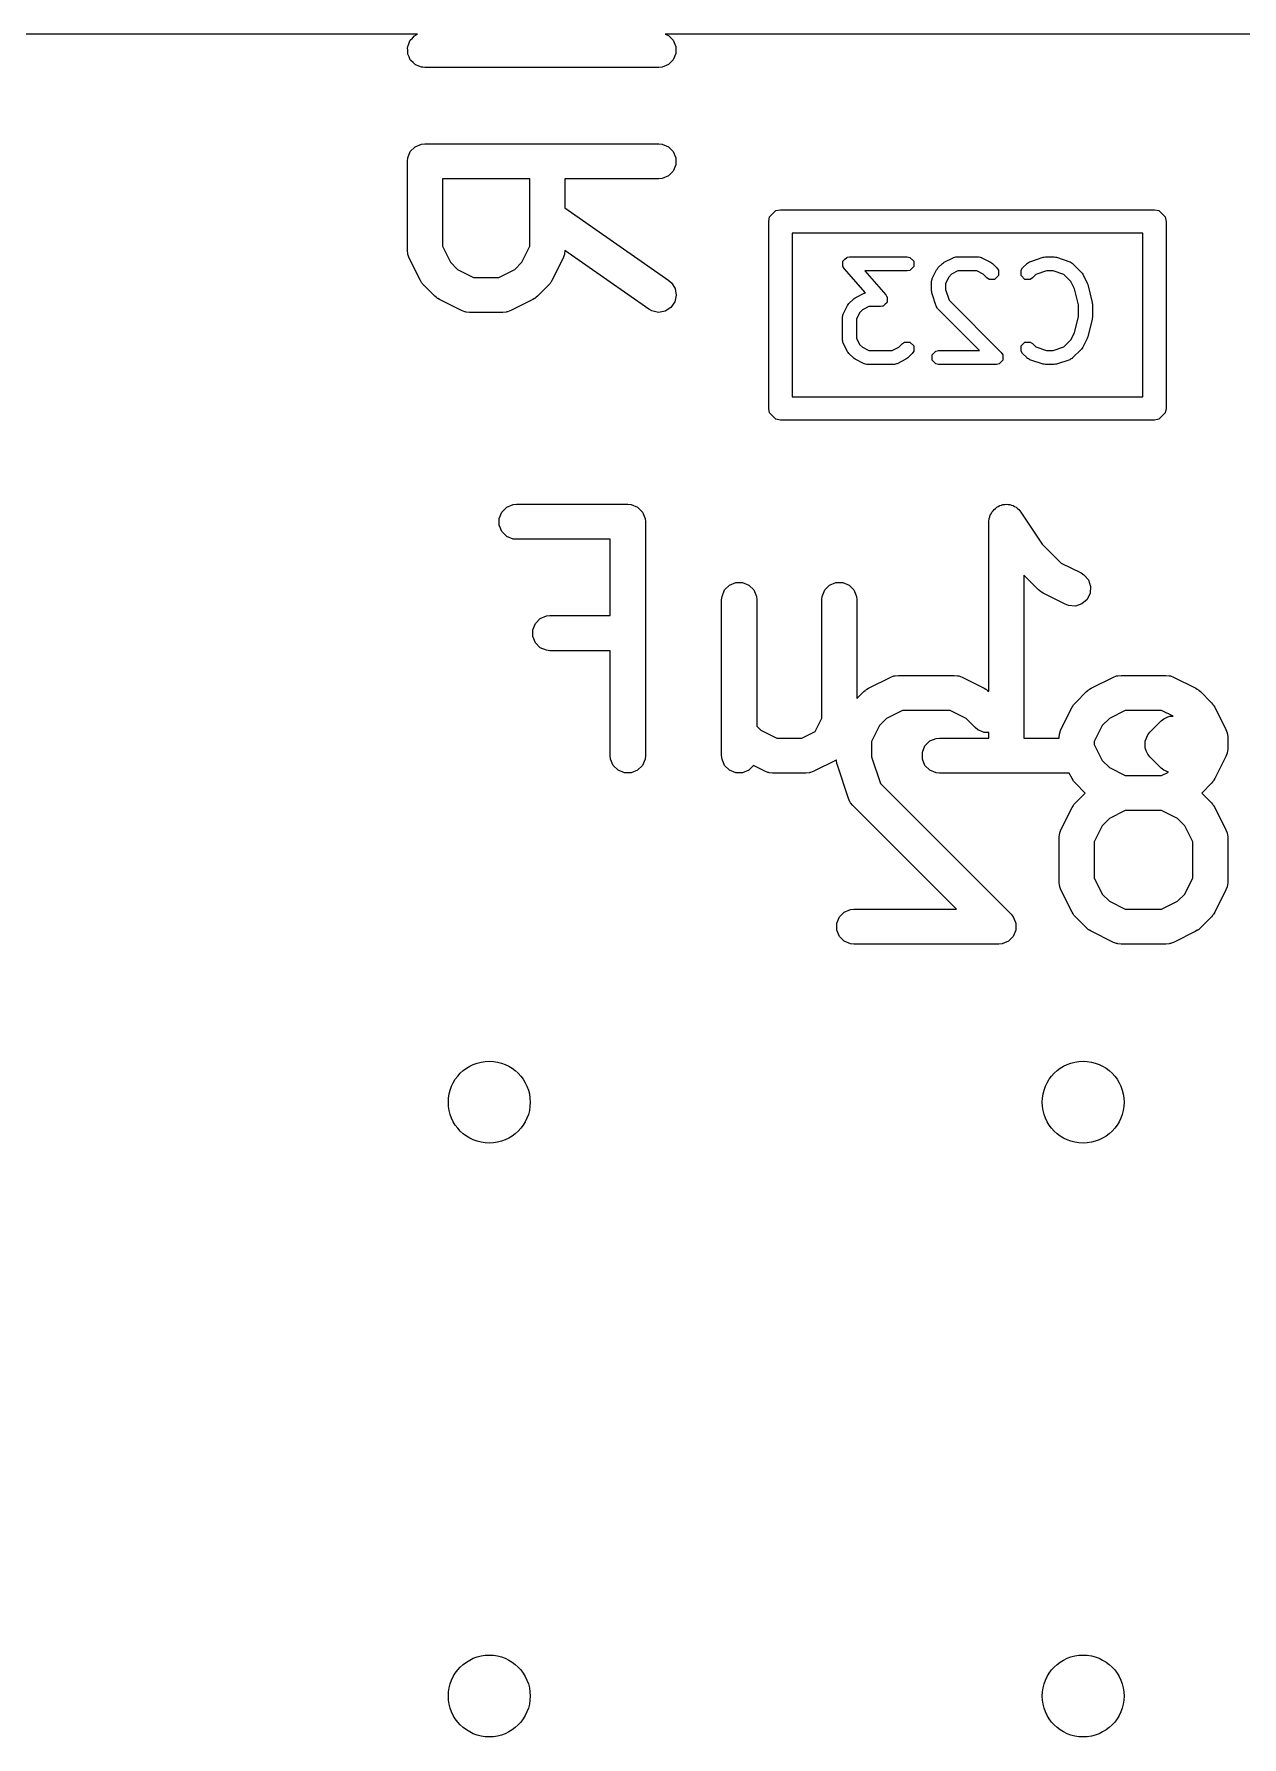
# Model space of a CAD drawing. Extents: x 0.2 to 1.77, y 0.23 to 1.37.
# Drawn here: x 0.9363 to 1.1397, y 0.292 to 0.5788 of the extents above; entities that cross this region are included whole.
import ezdxf

# ---------------------------------------------------------------- set-up
doc = ezdxf.new("R2010")
doc.units = 0
doc.header["$MEASUREMENT"] = 0
doc.layers.add('BLACK', color=7, linetype='CONTINUOUS')

msp = doc.modelspace()

# ---------------------------------------------------------------- linework, layer by layer
at = {"layer": 'BLACK', "linetype": 'CONTINUOUS'}
for p, q in [((1.00093, 0.5788), (0.87362, 0.5788)), ((0.99924, 0.57656), (0.99926, 0.57663)), ((0.99926, 0.57605), (0.99924, 0.57656)), ((0.99926, 0.57669), (0.99946, 0.57717)), ((0.99926, 0.57663), (0.99926, 0.57669)), ((0.99946, 0.57717), (0.99963, 0.57765)), ((0.99963, 0.57765), (0.99968, 0.5777)), ((0.99968, 0.5777), (0.9997, 0.57776)), ((0.9997, 0.57776), (1.00007, 0.57812)), ((1.00007, 0.57812), (1.00041, 0.5785)), ((1.00041, 0.5785), (1.00049, 0.57854)), ((1.00049, 0.57854), (1.00052, 0.57857)), ((1.00052, 0.57857), (1.00058, 0.5786)), ((1.00058, 0.5786), (1.00091, 0.57879)), ((1.00091, 0.57879), (1.00093, 0.5788)), ((1.17362, 0.5788), (1.04261, 0.5788)), ((1.04261, 0.5788), (1.04317, 0.57857)), ((1.04317, 0.57857), (1.04398, 0.57776)), ((1.04398, 0.57776), (1.04442, 0.57669)), ((1.04442, 0.57669), (1.04442, 0.57554)), ((0.99926, 0.57554), (0.99926, 0.57605)), ((0.99929, 0.57548), (0.99926, 0.57554)), ((0.99929, 0.57541), (0.99929, 0.57548)), ((0.99951, 0.57495), (0.99929, 0.57541)), ((0.9997, 0.57447), (0.99951, 0.57495)), ((0.99975, 0.57443), (0.9997, 0.57447)), ((0.99978, 0.57437), (0.99975, 0.57443)), ((1.00016, 0.57402), (0.99978, 0.57437)), ((1.00052, 0.57366), (1.00016, 0.57402)), ((1.00058, 0.57364), (1.00052, 0.57366)), ((1.00063, 0.57359), (1.00058, 0.57364)), ((1.00111, 0.57342), (1.00063, 0.57359)), ((1.04317, 0.57366), (1.0421, 0.57322)), ((1.04398, 0.57447), (1.04317, 0.57366)), ((1.04442, 0.57554), (1.04398, 0.57447)), ((1.00158, 0.57322), (1.00111, 0.57342)), ((1.00167, 0.57321), (1.00158, 0.57322)), ((1.00171, 0.5732), (1.00167, 0.57321)), ((1.00178, 0.5732), (1.00171, 0.5732)), ((1.00216, 0.57316), (1.00178, 0.5732)), ((1.04153, 0.57316), (1.00216, 0.57316)), ((1.0421, 0.57322), (1.04153, 0.57316)), ((0.9997, 0.55901), (1.00052, 0.55982)), ((1.00052, 0.55982), (1.00158, 0.56026)), ((1.00158, 0.56026), (1.00216, 0.56032)), ((1.00216, 0.56032), (1.04153, 0.56032)), ((1.04153, 0.56032), (1.0421, 0.56026)), ((1.0421, 0.56026), (1.04317, 0.55982)), ((1.04317, 0.55982), (1.04398, 0.55901)), ((0.99921, 0.55737), (0.99926, 0.55794)), ((0.99921, 0.54237), (0.99921, 0.55737)), ((0.99926, 0.55794), (0.9997, 0.55901)), ((1.04398, 0.55901), (1.04442, 0.55794)), ((1.04442, 0.55679), (1.04398, 0.55573)), ((1.04442, 0.55794), (1.04442, 0.55679)), ((1.01983, 0.55442), (1.00511, 0.55442)), ((1.00511, 0.55442), (1.00511, 0.54307)), ((1.01983, 0.54307), (1.01983, 0.55442)), ((1.04153, 0.55442), (1.02573, 0.55442)), ((1.02573, 0.55442), (1.02573, 0.54953)), ((1.0421, 0.55447), (1.04153, 0.55442)), ((1.04317, 0.55491), (1.0421, 0.55447)), ((1.04398, 0.55573), (1.04317, 0.55491)), ((1.02573, 0.54953), (1.04322, 0.53729)), ((1.06004, 0.54724), (1.06019, 0.548)), ((1.06019, 0.548), (1.06125, 0.54906)), ((1.06125, 0.54906), (1.06201, 0.54921)), ((1.06201, 0.54921), (1.125, 0.54921)), ((1.125, 0.54921), (1.12575, 0.54906)), ((1.12575, 0.54906), (1.12682, 0.548)), ((1.12682, 0.548), (1.12697, 0.54724)), ((1.06004, 0.51575), (1.06004, 0.54724)), ((1.06398, 0.54528), (1.06398, 0.51772)), ((1.12303, 0.54528), (1.06398, 0.54528)), ((1.12303, 0.51772), (1.12303, 0.54528)), ((1.12697, 0.54724), (1.12697, 0.51575)), ((0.99926, 0.54179), (0.99921, 0.54237)), ((1.00511, 0.54307), (1.00646, 0.54037)), ((1.01848, 0.54037), (1.01983, 0.54307)), ((1.02573, 0.54233), (1.02568, 0.54179)), ((1.03984, 0.53245), (1.02573, 0.54233)), ((0.9993, 0.5417), (0.99926, 0.54179)), ((0.99931, 0.54159), (0.9993, 0.5417)), ((0.99952, 0.54105), (0.99931, 0.54159)), ((1.00139, 0.5373), (0.99952, 0.54105)), ((1.00646, 0.54037), (1.00766, 0.53917)), ((1.00766, 0.53917), (1.01035, 0.53782)), ((1.01458, 0.53782), (1.01728, 0.53917)), ((1.01728, 0.53917), (1.01848, 0.54037)), ((1.02542, 0.54105), (1.02355, 0.5373)), ((1.02563, 0.54159), (1.02542, 0.54105)), ((1.02564, 0.5417), (1.02563, 0.54159)), ((1.02568, 0.54179), (1.02564, 0.5417)), ((1.07251, 0.5397), (1.07254, 0.54012)), ((1.07254, 0.53966), (1.07251, 0.5397)), ((1.07254, 0.54053), (1.07257, 0.54056)), ((1.07254, 0.54012), (1.07254, 0.54053)), ((1.07254, 0.53963), (1.07254, 0.53966)), ((1.07257, 0.53959), (1.07254, 0.53963)), ((1.07257, 0.54061), (1.07289, 0.54088)), ((1.07257, 0.54056), (1.07257, 0.54061)), ((1.07274, 0.5393), (1.07257, 0.53959)), ((1.07633, 0.5352), (1.07274, 0.5393)), ((1.07289, 0.54088), (1.07318, 0.54117)), ((1.07318, 0.54117), (1.07323, 0.54118)), ((1.07323, 0.54118), (1.07325, 0.5412)), ((1.07325, 0.5412), (1.0733, 0.5412)), ((1.0733, 0.5412), (1.07363, 0.54126)), ((1.07363, 0.54126), (1.08338, 0.54126)), ((1.08338, 0.54126), (1.08383, 0.54117)), ((1.08383, 0.54117), (1.08447, 0.54053)), ((1.08447, 0.53963), (1.08383, 0.53899)), ((1.08447, 0.54053), (1.08447, 0.53963)), ((1.08832, 0.53911), (1.08844, 0.53926)), ((1.08844, 0.53926), (1.08854, 0.53942)), ((1.08854, 0.53942), (1.08929, 0.54017)), ((1.08929, 0.54017), (1.08945, 0.54027)), ((1.08945, 0.54027), (1.0896, 0.54039)), ((1.0896, 0.54039), (1.0911, 0.54114)), ((1.0911, 0.54114), (1.09116, 0.54115)), ((1.09116, 0.54115), (1.09118, 0.54117)), ((1.09118, 0.54117), (1.09136, 0.54121)), ((1.09136, 0.54121), (1.09155, 0.54126)), ((1.09155, 0.54126), (1.09157, 0.54125)), ((1.09157, 0.54125), (1.09163, 0.54126)), ((1.09163, 0.54126), (1.09538, 0.54126)), ((1.09538, 0.54126), (1.09544, 0.54125)), ((1.09544, 0.54125), (1.09546, 0.54126)), ((1.09546, 0.54126), (1.09564, 0.54121)), ((1.09564, 0.54121), (1.09583, 0.54117)), ((1.09583, 0.54117), (1.09585, 0.54115)), ((1.09585, 0.54115), (1.09591, 0.54114)), ((1.09591, 0.54114), (1.09741, 0.54039)), ((1.09741, 0.54039), (1.09756, 0.54027)), ((1.09756, 0.54027), (1.09771, 0.54017)), ((1.09771, 0.54017), (1.09846, 0.53942)), ((1.09846, 0.53942), (1.09872, 0.53903)), ((1.10254, 0.53903), (1.10279, 0.53942)), ((1.10279, 0.53942), (1.10354, 0.54017)), ((1.10354, 0.54017), (1.10359, 0.5402)), ((1.10359, 0.5402), (1.1036, 0.54022)), ((1.1036, 0.54022), (1.10377, 0.54032)), ((1.10377, 0.54032), (1.10393, 0.54042)), ((1.10393, 0.54042), (1.10395, 0.54042)), ((1.10395, 0.54042), (1.104, 0.54045)), ((1.104, 0.54045), (1.10625, 0.5412)), ((1.10625, 0.5412), (1.10644, 0.54123)), ((1.10644, 0.54123), (1.10663, 0.54126)), ((1.10663, 0.54126), (1.10813, 0.54126)), ((1.10813, 0.54126), (1.10831, 0.54123)), ((1.10831, 0.54123), (1.1085, 0.5412)), ((1.1085, 0.5412), (1.11075, 0.54045)), ((1.11075, 0.54045), (1.1108, 0.54042)), ((1.1108, 0.54042), (1.11083, 0.54042)), ((1.11083, 0.54042), (1.11099, 0.54032)), ((1.11099, 0.54032), (1.11115, 0.54022)), ((1.11115, 0.54022), (1.11116, 0.5402)), ((1.11116, 0.5402), (1.11121, 0.54017)), ((1.11121, 0.54017), (1.11271, 0.53867)), ((1.00155, 0.53705), (1.00139, 0.5373)), ((1.00158, 0.53698), (1.00155, 0.53705)), ((1.00164, 0.5369), (1.00158, 0.53698)), ((1.0017, 0.53681), (1.00164, 0.5369)), ((1.00176, 0.53676), (1.0017, 0.53681)), ((1.00195, 0.53653), (1.00176, 0.53676)), ((1.00382, 0.53466), (1.00195, 0.53653)), ((1.01035, 0.53782), (1.01458, 0.53782)), ((1.02299, 0.53653), (1.02112, 0.53466)), ((1.02318, 0.53676), (1.02299, 0.53653)), ((1.02324, 0.53681), (1.02318, 0.53676)), ((1.02329, 0.5369), (1.02324, 0.53681)), ((1.02336, 0.53698), (1.02329, 0.5369)), ((1.02339, 0.53705), (1.02336, 0.53698)), ((1.02355, 0.5373), (1.02339, 0.53705)), ((1.04322, 0.53729), (1.04366, 0.53691)), ((1.04366, 0.53691), (1.04428, 0.53594)), ((1.08338, 0.5389), (1.07623, 0.5389)), ((1.07623, 0.5389), (1.07977, 0.53486)), ((1.08383, 0.53899), (1.08338, 0.5389)), ((1.08745, 0.53717), (1.0875, 0.53735)), ((1.08746, 0.53714), (1.08745, 0.53717)), ((1.08745, 0.53708), (1.08746, 0.53714)), ((1.08745, 0.53558), (1.08745, 0.53708)), ((1.0875, 0.53735), (1.08754, 0.53753)), ((1.08754, 0.53753), (1.08756, 0.53755)), ((1.08756, 0.53755), (1.08757, 0.53761)), ((1.08757, 0.53761), (1.08832, 0.53911)), ((1.09035, 0.53788), (1.08981, 0.5368)), ((1.08981, 0.5368), (1.08981, 0.53577)), ((1.09083, 0.53836), (1.09035, 0.53788)), ((1.09191, 0.5389), (1.09083, 0.53836)), ((1.0951, 0.5389), (1.09191, 0.5389)), ((1.09618, 0.53836), (1.0951, 0.5389)), ((1.09679, 0.53775), (1.09618, 0.53836)), ((1.09718, 0.53749), (1.09679, 0.53775)), ((1.09808, 0.53749), (1.09718, 0.53749)), ((1.09872, 0.53813), (1.09808, 0.53749)), ((1.09872, 0.53903), (1.09872, 0.53813)), ((1.10254, 0.53813), (1.10254, 0.53903)), ((1.10318, 0.53749), (1.10254, 0.53813)), ((1.10408, 0.53749), (1.10318, 0.53749)), ((1.10446, 0.53775), (1.10408, 0.53749)), ((1.10502, 0.5383), (1.10446, 0.53775)), ((1.10682, 0.5389), (1.10502, 0.5383)), ((1.10794, 0.5389), (1.10682, 0.5389)), ((1.10974, 0.5383), (1.10794, 0.5389)), ((1.11091, 0.53713), (1.10974, 0.5383)), ((1.11151, 0.53592), (1.11091, 0.53713)), ((1.11271, 0.53867), (1.11282, 0.53851)), ((1.11282, 0.53851), (1.11293, 0.53836)), ((1.11293, 0.53836), (1.11368, 0.53686)), ((1.11368, 0.53686), (1.11372, 0.53674)), ((1.11372, 0.53674), (1.11377, 0.53662)), ((1.11377, 0.53662), (1.11452, 0.53362)), ((1.00405, 0.53447), (1.00382, 0.53466)), ((1.0041, 0.53441), (1.00405, 0.53447)), ((1.00419, 0.53436), (1.0041, 0.53441)), ((1.00427, 0.53429), (1.00419, 0.53436)), ((1.00434, 0.53426), (1.00427, 0.53429)), ((1.00459, 0.5341), (1.00434, 0.53426)), ((1.00834, 0.53223), (1.00459, 0.5341)), ((1.02035, 0.5341), (1.0166, 0.53223)), ((1.0206, 0.53426), (1.02035, 0.5341)), ((1.02067, 0.53429), (1.0206, 0.53426)), ((1.02075, 0.53436), (1.02067, 0.53429)), ((1.02084, 0.53441), (1.02075, 0.53436)), ((1.02089, 0.53447), (1.02084, 0.53441)), ((1.02112, 0.53466), (1.02089, 0.53447)), ((1.04423, 0.53368), (1.04357, 0.53274)), ((1.04448, 0.53481), (1.04423, 0.53368)), ((1.04428, 0.53594), (1.04448, 0.53481)), ((1.07344, 0.53326), (1.07355, 0.53342)), ((1.07355, 0.53342), (1.0743, 0.53417)), ((1.0743, 0.53417), (1.07445, 0.53427)), ((1.07445, 0.53427), (1.0746, 0.53439)), ((1.0746, 0.53439), (1.0761, 0.53514)), ((1.0761, 0.53514), (1.07616, 0.53515)), ((1.07616, 0.53515), (1.07618, 0.53517)), ((1.07618, 0.53517), (1.07633, 0.5352)), ((1.07994, 0.53356), (1.07963, 0.53329)), ((1.07977, 0.53486), (1.07994, 0.53457)), ((1.07994, 0.53457), (1.07997, 0.53453)), ((1.07997, 0.53363), (1.07994, 0.5336)), ((1.07994, 0.5336), (1.07994, 0.53356)), ((1.07997, 0.53453), (1.07997, 0.53451)), ((1.07997, 0.53451), (1.08, 0.53446)), ((1.08, 0.53446), (1.07997, 0.53405)), ((1.07997, 0.53405), (1.07997, 0.53363)), ((1.08749, 0.5354), (1.08745, 0.53558)), ((1.08751, 0.53521), (1.08749, 0.5354)), ((1.08826, 0.53296), (1.08751, 0.53521)), ((1.08981, 0.53577), (1.09041, 0.53397)), ((1.09041, 0.53397), (1.09921, 0.52517)), ((1.1122, 0.53319), (1.11151, 0.53592)), ((1.11452, 0.53362), (1.11453, 0.53347)), ((1.11453, 0.53347), (1.11456, 0.53333)), ((1.00888, 0.53202), (1.00834, 0.53223)), ((1.00898, 0.53202), (1.00888, 0.53202)), ((1.00908, 0.53197), (1.00898, 0.53202)), ((1.00966, 0.53192), (1.00908, 0.53197)), ((1.01528, 0.53192), (1.00966, 0.53192)), ((1.01586, 0.53197), (1.01528, 0.53192)), ((1.01596, 0.53202), (1.01586, 0.53197)), ((1.01606, 0.53202), (1.01596, 0.53202)), ((1.0166, 0.53223), (1.01606, 0.53202)), ((1.04034, 0.53217), (1.03984, 0.53245)), ((1.04146, 0.53192), (1.04034, 0.53217)), ((1.0426, 0.53212), (1.04146, 0.53192)), ((1.04357, 0.53274), (1.0426, 0.53212)), ((1.07245, 0.53117), (1.0725, 0.53135)), ((1.07246, 0.53114), (1.07245, 0.53117)), ((1.07245, 0.53108), (1.07246, 0.53114)), ((1.07245, 0.52733), (1.07245, 0.53108)), ((1.0725, 0.53135), (1.07254, 0.53153)), ((1.07254, 0.53153), (1.07256, 0.53155)), ((1.07256, 0.53155), (1.07257, 0.53161)), ((1.07257, 0.53161), (1.07332, 0.53311)), ((1.07332, 0.53311), (1.07344, 0.53326)), ((1.07535, 0.53188), (1.07481, 0.5308)), ((1.07481, 0.5308), (1.07481, 0.52761)), ((1.07583, 0.53236), (1.07535, 0.53188)), ((1.07691, 0.5329), (1.07583, 0.53236)), ((1.07888, 0.5329), (1.07691, 0.5329)), ((1.07921, 0.53297), (1.07888, 0.5329)), ((1.07926, 0.53296), (1.07921, 0.53297)), ((1.07928, 0.53298), (1.07926, 0.53296)), ((1.07933, 0.53299), (1.07928, 0.53298)), ((1.07963, 0.53329), (1.07933, 0.53299)), ((1.08829, 0.53291), (1.08826, 0.53296)), ((1.08829, 0.53288), (1.08829, 0.53291)), ((1.08839, 0.53272), (1.08829, 0.53288)), ((1.08849, 0.53256), (1.08839, 0.53272)), ((1.08851, 0.53255), (1.08849, 0.53256)), ((1.08854, 0.5325), (1.08851, 0.53255)), ((1.09553, 0.52551), (1.08854, 0.5325)), ((1.11151, 0.5285), (1.1122, 0.53123)), ((1.1122, 0.53123), (1.1122, 0.53319)), ((1.11452, 0.5308), (1.11377, 0.5278)), ((1.11453, 0.53094), (1.11452, 0.5308)), ((1.11456, 0.53108), (1.11453, 0.53094)), ((1.11456, 0.53333), (1.11456, 0.53108)), ((1.11091, 0.52728), (1.11151, 0.5285)), ((1.11372, 0.52768), (1.11368, 0.52755)), ((1.11377, 0.5278), (1.11372, 0.52768)), ((1.07246, 0.52728), (1.07245, 0.52733)), ((1.07245, 0.52725), (1.07246, 0.52728)), ((1.0725, 0.52707), (1.07245, 0.52725)), ((1.07254, 0.52688), (1.0725, 0.52707)), ((1.07256, 0.52686), (1.07254, 0.52688)), ((1.07257, 0.5268), (1.07256, 0.52686)), ((1.07332, 0.52531), (1.07257, 0.5268)), ((1.07344, 0.52516), (1.07332, 0.52531)), ((1.07355, 0.525), (1.07344, 0.52516)), ((1.0743, 0.52425), (1.07355, 0.525)), ((1.07481, 0.52761), (1.07535, 0.52653)), ((1.07535, 0.52653), (1.07583, 0.52605)), ((1.07583, 0.52605), (1.07691, 0.52551)), ((1.07691, 0.52551), (1.08085, 0.52551)), ((1.08085, 0.52551), (1.08193, 0.52605)), ((1.08193, 0.52605), (1.08255, 0.52667)), ((1.08255, 0.52667), (1.08293, 0.52692)), ((1.08293, 0.52692), (1.08383, 0.52692)), ((1.08422, 0.525), (1.08347, 0.52425)), ((1.08383, 0.52692), (1.08447, 0.52629)), ((1.08447, 0.52538), (1.08422, 0.525)), ((1.08447, 0.52629), (1.08447, 0.52538)), ((1.08754, 0.52479), (1.08818, 0.52542)), ((1.08818, 0.52542), (1.08863, 0.52551)), ((1.08863, 0.52551), (1.09553, 0.52551)), ((1.09921, 0.52517), (1.09947, 0.52479)), ((1.10254, 0.52629), (1.10318, 0.52692)), ((1.10254, 0.52538), (1.10254, 0.52629)), ((1.10279, 0.525), (1.10254, 0.52538)), ((1.10354, 0.52425), (1.10279, 0.525)), ((1.10318, 0.52692), (1.10408, 0.52692)), ((1.10408, 0.52692), (1.10446, 0.52667)), ((1.10446, 0.52667), (1.10502, 0.52612)), ((1.10502, 0.52612), (1.10682, 0.52551)), ((1.10682, 0.52551), (1.10794, 0.52551)), ((1.10794, 0.52551), (1.10974, 0.52612)), ((1.10974, 0.52612), (1.11091, 0.52728)), ((1.11271, 0.52575), (1.11121, 0.52425)), ((1.11282, 0.52591), (1.11271, 0.52575)), ((1.11293, 0.52606), (1.11282, 0.52591)), ((1.11368, 0.52755), (1.11293, 0.52606)), ((1.07445, 0.52414), (1.0743, 0.52425)), ((1.0746, 0.52403), (1.07445, 0.52414)), ((1.0761, 0.52328), (1.0746, 0.52403)), ((1.07616, 0.52326), (1.0761, 0.52328)), ((1.07618, 0.52324), (1.07616, 0.52326)), ((1.07636, 0.52321), (1.07618, 0.52324)), ((1.07655, 0.52316), (1.07636, 0.52321)), ((1.07657, 0.52316), (1.07655, 0.52316)), ((1.07663, 0.52315), (1.07657, 0.52316)), ((1.08113, 0.52315), (1.07663, 0.52315)), ((1.08119, 0.52316), (1.08113, 0.52315)), ((1.08121, 0.52316), (1.08119, 0.52316)), ((1.0814, 0.52321), (1.08121, 0.52316)), ((1.08158, 0.52324), (1.0814, 0.52321)), ((1.0816, 0.52326), (1.08158, 0.52324)), ((1.08166, 0.52328), (1.0816, 0.52326)), ((1.08316, 0.52403), (1.08166, 0.52328)), ((1.08331, 0.52414), (1.08316, 0.52403)), ((1.08347, 0.52425), (1.08331, 0.52414)), ((1.08754, 0.52388), (1.08754, 0.52479)), ((1.08818, 0.52324), (1.08754, 0.52388)), ((1.08863, 0.52315), (1.08818, 0.52324)), ((1.09838, 0.52315), (1.08863, 0.52315)), ((1.09883, 0.52324), (1.09838, 0.52315)), ((1.09947, 0.52388), (1.09883, 0.52324)), ((1.09947, 0.52479), (1.09947, 0.52479)), ((1.09947, 0.52479), (1.09947, 0.52479)), ((1.09947, 0.52479), (1.09947, 0.52388)), ((1.09947, 0.52388), (1.09947, 0.52388)), ((1.09947, 0.52388), (1.09947, 0.52388)), ((1.10359, 0.52422), (1.10354, 0.52425)), ((1.1036, 0.52419), (1.10359, 0.52422)), ((1.10377, 0.5241), (1.1036, 0.52419)), ((1.10393, 0.52399), (1.10377, 0.5241)), ((1.10395, 0.52399), (1.10393, 0.52399)), ((1.104, 0.52396), (1.10395, 0.52399)), ((1.10625, 0.52321), (1.104, 0.52396)), ((1.10644, 0.52319), (1.10625, 0.52321)), ((1.10663, 0.52315), (1.10644, 0.52319)), ((1.10813, 0.52315), (1.10663, 0.52315)), ((1.10831, 0.52319), (1.10813, 0.52315)), ((1.1085, 0.52321), (1.10831, 0.52319)), ((1.11075, 0.52396), (1.1085, 0.52321)), ((1.1108, 0.52399), (1.11075, 0.52396)), ((1.11083, 0.52399), (1.1108, 0.52399)), ((1.11099, 0.5241), (1.11083, 0.52399)), ((1.11115, 0.52419), (1.11099, 0.5241)), ((1.11116, 0.52422), (1.11115, 0.52419)), ((1.11121, 0.52425), (1.11116, 0.52422)), ((1.06398, 0.51772), (1.12303, 0.51772)), ((1.06019, 0.51499), (1.06004, 0.51575)), ((1.06125, 0.51393), (1.06019, 0.51499)), ((1.06201, 0.51378), (1.06125, 0.51393)), ((1.125, 0.51378), (1.06201, 0.51378)), ((1.12575, 0.51393), (1.125, 0.51378)), ((1.12682, 0.51499), (1.12575, 0.51393)), ((1.12697, 0.51575), (1.12682, 0.51499)), ((1.01512, 0.4983), (1.01594, 0.49912)), ((1.01594, 0.49912), (1.017, 0.49956)), ((1.017, 0.49956), (1.01758, 0.49961)), ((1.01758, 0.49961), (1.03632, 0.49961)), ((1.03632, 0.49961), (1.0369, 0.49956)), ((1.0369, 0.49956), (1.03796, 0.49912)), ((1.03796, 0.49912), (1.03878, 0.4983)), ((1.09822, 0.49891), (1.09843, 0.49912)), ((1.09843, 0.49912), (1.0987, 0.49923)), ((1.0987, 0.49923), (1.09894, 0.49939)), ((1.09894, 0.49939), (1.09922, 0.49945)), ((1.09922, 0.49945), (1.09949, 0.49956)), ((1.09949, 0.49956), (1.09978, 0.49956)), ((1.09978, 0.49956), (1.10007, 0.49961)), ((1.10007, 0.49961), (1.10035, 0.49956)), ((1.10035, 0.49956), (1.10064, 0.49956)), ((1.10064, 0.49956), (1.10091, 0.49944)), ((1.10091, 0.49944), (1.1012, 0.49939)), ((1.1012, 0.49939), (1.10144, 0.49923)), ((1.10144, 0.49923), (1.10171, 0.49912)), ((1.10171, 0.49912), (1.10191, 0.49891)), ((1.01468, 0.49724), (1.01512, 0.4983)), ((1.01468, 0.49608), (1.01468, 0.49724)), ((1.03878, 0.4983), (1.03922, 0.49724)), ((1.03922, 0.49724), (1.03928, 0.49666)), ((1.03928, 0.49666), (1.03928, 0.45729)), ((1.09711, 0.49667), (1.09717, 0.49724)), ((1.09711, 0.49666), (1.09711, 0.49667)), ((1.09711, 0.46806), (1.09711, 0.49666)), ((1.09711, 0.49666), (1.09711, 0.49666)), ((1.09711, 0.49666), (1.09711, 0.49666)), ((1.09717, 0.49724), (1.09728, 0.49751)), ((1.09728, 0.49751), (1.09734, 0.49779)), ((1.09734, 0.49779), (1.0975, 0.49803)), ((1.0975, 0.49803), (1.09761, 0.4983)), ((1.09761, 0.4983), (1.09782, 0.49851)), ((1.09782, 0.49851), (1.09798, 0.49875)), ((1.09798, 0.49875), (1.09822, 0.49891)), ((1.10191, 0.49891), (1.10216, 0.49875)), ((1.10216, 0.49875), (1.10252, 0.4983)), ((1.10252, 0.4983), (1.10252, 0.4983)), ((1.10252, 0.4983), (1.10252, 0.4983)), ((1.10252, 0.4983), (1.10252, 0.4983)), ((1.10252, 0.4983), (1.10611, 0.49292)), ((1.01512, 0.49502), (1.01468, 0.49608)), ((1.01594, 0.49421), (1.01512, 0.49502)), ((1.017, 0.49376), (1.01594, 0.49421)), ((1.01758, 0.49371), (1.017, 0.49376)), ((1.03337, 0.49371), (1.01758, 0.49371)), ((1.03337, 0.48087), (1.03337, 0.49371)), ((1.10611, 0.49292), (1.10931, 0.48971)), ((1.10548, 0.4852), (1.10302, 0.48766)), ((1.10302, 0.48766), (1.10302, 0.46024)), ((1.10931, 0.48971), (1.11263, 0.48805)), ((1.11263, 0.48805), (1.11312, 0.48774)), ((1.11312, 0.48774), (1.11388, 0.48687)), ((1.05218, 0.48411), (1.05262, 0.48518)), ((1.05262, 0.48518), (1.05343, 0.48599)), ((1.05343, 0.48599), (1.0545, 0.48643)), ((1.0545, 0.48643), (1.05565, 0.48643)), ((1.05565, 0.48643), (1.05671, 0.48599)), ((1.05671, 0.48599), (1.05753, 0.48518)), ((1.05753, 0.48518), (1.05797, 0.48411)), ((1.06905, 0.48411), (1.06949, 0.48518)), ((1.06949, 0.48518), (1.0703, 0.48599)), ((1.0703, 0.48599), (1.07137, 0.48643)), ((1.07137, 0.48643), (1.07252, 0.48643)), ((1.07252, 0.48643), (1.07358, 0.48599)), ((1.07358, 0.48599), (1.0744, 0.48518)), ((1.0744, 0.48518), (1.07484, 0.48411)), ((1.1057, 0.48501), (1.10548, 0.4852)), ((1.10575, 0.48495), (1.1057, 0.48501)), ((1.10584, 0.4849), (1.10575, 0.48495)), ((1.10592, 0.48483), (1.10584, 0.4849)), ((1.106, 0.4848), (1.10592, 0.48483)), ((1.10624, 0.48465), (1.106, 0.4848)), ((1.10999, 0.48277), (1.10624, 0.48465)), ((1.11388, 0.48687), (1.11424, 0.48578)), ((1.11424, 0.48578), (1.11416, 0.48463)), ((1.05212, 0.48354), (1.05218, 0.48411)), ((1.05212, 0.45729), (1.05212, 0.48354)), ((1.05797, 0.48411), (1.05802, 0.48354)), ((1.05802, 0.48354), (1.05802, 0.46226)), ((1.06899, 0.48354), (1.06905, 0.48411)), ((1.06899, 0.46361), (1.06899, 0.48354)), ((1.07484, 0.48411), (1.0749, 0.48354)), ((1.0749, 0.48354), (1.0749, 0.4669)), ((1.11053, 0.48256), (1.10999, 0.48277)), ((1.11168, 0.48248), (1.11053, 0.48256)), ((1.11278, 0.48285), (1.11168, 0.48248)), ((1.11365, 0.4836), (1.11278, 0.48285)), ((1.11416, 0.48463), (1.11365, 0.4836)), ((1.0203, 0.47849), (1.02075, 0.47955)), ((1.02075, 0.47955), (1.02156, 0.48037)), ((1.02156, 0.48037), (1.02262, 0.48081)), ((1.02262, 0.48081), (1.0232, 0.48087)), ((1.0232, 0.48087), (1.03337, 0.48087)), ((1.0203, 0.47734), (1.0203, 0.47849)), ((1.02075, 0.47627), (1.0203, 0.47734)), ((1.02156, 0.47546), (1.02075, 0.47627)), ((1.02262, 0.47502), (1.02156, 0.47546)), ((1.0232, 0.47496), (1.02262, 0.47502)), ((1.03337, 0.47496), (1.0232, 0.47496)), ((1.03337, 0.45729), (1.03337, 0.47496)), ((1.07683, 0.46862), (1.08058, 0.47049)), ((1.08058, 0.47049), (1.08112, 0.4707)), ((1.08112, 0.4707), (1.08123, 0.47071)), ((1.08123, 0.47071), (1.08132, 0.47075)), ((1.08132, 0.47075), (1.0819, 0.4708)), ((1.0819, 0.4708), (1.09127, 0.4708)), ((1.09127, 0.4708), (1.09185, 0.47075)), ((1.09185, 0.47075), (1.09195, 0.47071)), ((1.09195, 0.47071), (1.09205, 0.4707)), ((1.09205, 0.4707), (1.0926, 0.47049)), ((1.0926, 0.47049), (1.09634, 0.46862)), ((1.11433, 0.46862), (1.11808, 0.47049)), ((1.11808, 0.47049), (1.11862, 0.4707)), ((1.11862, 0.4707), (1.11872, 0.47071)), ((1.11872, 0.47071), (1.11882, 0.47075)), ((1.11882, 0.47075), (1.1194, 0.4708)), ((1.1194, 0.4708), (1.1269, 0.4708)), ((1.1269, 0.4708), (1.12747, 0.47075)), ((1.12747, 0.47075), (1.12757, 0.47071)), ((1.12757, 0.47071), (1.12768, 0.4707)), ((1.12768, 0.4707), (1.12822, 0.47049)), ((1.12822, 0.47049), (1.13197, 0.46862)), ((1.0749, 0.4669), (1.07606, 0.46806)), ((1.07606, 0.46806), (1.07629, 0.46825)), ((1.07629, 0.46825), (1.07634, 0.46831)), ((1.07634, 0.46831), (1.07643, 0.46836)), ((1.07643, 0.46836), (1.07651, 0.46843)), ((1.07651, 0.46843), (1.07658, 0.46846)), ((1.07658, 0.46846), (1.07683, 0.46862)), ((1.09634, 0.46862), (1.09659, 0.46846)), ((1.09659, 0.46846), (1.09666, 0.46843)), ((1.09666, 0.46843), (1.09675, 0.46836)), ((1.09675, 0.46836), (1.09683, 0.46831)), ((1.09683, 0.46831), (1.09689, 0.46825)), ((1.09689, 0.46825), (1.09711, 0.46806)), ((1.09711, 0.46806), (1.09711, 0.46806)), ((1.11168, 0.46619), (1.11356, 0.46806)), ((1.11356, 0.46806), (1.11379, 0.46825)), ((1.11379, 0.46825), (1.11384, 0.46831)), ((1.11384, 0.46831), (1.11393, 0.46836)), ((1.11393, 0.46836), (1.11401, 0.46843)), ((1.11401, 0.46843), (1.11408, 0.46846)), ((1.11408, 0.46846), (1.11433, 0.46862)), ((1.13197, 0.46862), (1.13221, 0.46846)), ((1.13221, 0.46846), (1.13229, 0.46843)), ((1.13229, 0.46843), (1.13237, 0.46836)), ((1.13237, 0.46836), (1.13246, 0.46831)), ((1.13246, 0.46831), (1.13251, 0.46825)), ((1.13251, 0.46825), (1.13273, 0.46806)), ((1.13273, 0.46806), (1.13461, 0.46619)), ((1.0826, 0.4649), (1.0799, 0.46355)), ((1.09058, 0.4649), (1.0826, 0.4649)), ((1.09328, 0.46355), (1.09058, 0.4649)), ((1.10926, 0.46167), (1.11113, 0.46542)), ((1.11113, 0.46542), (1.11129, 0.46567)), ((1.11129, 0.46567), (1.11132, 0.46574)), ((1.11132, 0.46574), (1.11138, 0.46582)), ((1.11138, 0.46582), (1.11144, 0.46591)), ((1.11144, 0.46591), (1.1115, 0.46596)), ((1.1115, 0.46596), (1.11168, 0.46619)), ((1.12009, 0.4649), (1.1174, 0.46355)), ((1.1262, 0.4649), (1.12009, 0.4649)), ((1.12812, 0.46394), (1.1262, 0.4649)), ((1.13461, 0.46619), (1.13479, 0.46596)), ((1.13479, 0.46596), (1.13485, 0.46591)), ((1.13485, 0.46591), (1.13491, 0.46582)), ((1.13491, 0.46582), (1.13497, 0.46574)), ((1.13497, 0.46574), (1.135, 0.46567)), ((1.135, 0.46567), (1.13516, 0.46542)), ((1.13516, 0.46542), (1.13704, 0.46167)), ((1.05802, 0.46226), (1.0587, 0.46159)), ((1.06787, 0.46137), (1.06899, 0.46361)), ((1.0787, 0.46235), (1.07735, 0.45965)), ((1.0799, 0.46355), (1.0787, 0.46235)), ((1.09481, 0.46201), (1.09328, 0.46355)), ((1.09526, 0.46165), (1.09481, 0.46201)), ((1.1162, 0.46235), (1.11485, 0.45965)), ((1.1174, 0.46355), (1.1162, 0.46235)), ((1.12422, 0.46125), (1.1261, 0.46313)), ((1.1261, 0.46313), (1.12655, 0.4635)), ((1.12655, 0.4635), (1.12727, 0.46379)), ((1.12655, 0.4635), (1.12655, 0.4635)), ((1.12727, 0.46379), (1.12761, 0.46394)), ((1.12761, 0.46394), (1.12812, 0.46394)), ((1.0587, 0.46159), (1.06139, 0.46024)), ((1.06139, 0.46024), (1.06562, 0.46024)), ((1.06562, 0.46024), (1.06787, 0.46137)), ((1.07735, 0.45965), (1.07735, 0.45708)), ((1.08592, 0.45787), (1.08636, 0.45893)), ((1.08636, 0.45893), (1.08718, 0.45975)), ((1.08718, 0.45975), (1.08824, 0.46019)), ((1.08824, 0.46019), (1.08882, 0.46024)), ((1.08882, 0.46024), (1.09711, 0.46024)), ((1.09632, 0.4612), (1.09526, 0.46165)), ((1.09711, 0.4612), (1.09632, 0.4612)), ((1.09711, 0.46024), (1.09711, 0.4612)), ((1.10302, 0.46024), (1.10894, 0.46024)), ((1.10894, 0.46035), (1.109, 0.46093)), ((1.10894, 0.46024), (1.10894, 0.46035)), ((1.109, 0.46093), (1.10904, 0.46102)), ((1.10904, 0.46102), (1.10905, 0.46113)), ((1.10905, 0.46113), (1.10926, 0.46167)), ((1.11485, 0.45965), (1.11485, 0.45917)), ((1.11485, 0.45917), (1.1162, 0.45648)), ((1.12342, 0.45974), (1.12386, 0.46081)), ((1.12342, 0.45859), (1.12342, 0.45974)), ((1.12386, 0.46081), (1.12422, 0.46125)), ((1.13704, 0.46167), (1.13724, 0.46113)), ((1.13724, 0.46113), (1.13725, 0.46102)), ((1.13725, 0.46102), (1.13729, 0.46093)), ((1.13729, 0.46093), (1.13735, 0.46035)), ((1.13735, 0.46035), (1.13735, 0.45848)), ((1.03343, 0.45671), (1.03337, 0.45729)), ((1.03387, 0.45565), (1.03343, 0.45671)), ((1.03922, 0.45671), (1.03878, 0.45565)), ((1.03928, 0.45729), (1.03922, 0.45671)), ((1.05218, 0.45671), (1.05212, 0.45729)), ((1.05262, 0.45565), (1.05218, 0.45671)), ((1.07139, 0.45652), (1.06764, 0.45465)), ((1.07145, 0.45656), (1.07139, 0.45652)), ((1.07148, 0.45631), (1.07145, 0.45656)), ((1.07147, 0.45623), (1.07148, 0.45631)), ((1.0715, 0.45613), (1.07147, 0.45623)), ((1.07151, 0.45603), (1.0715, 0.45613)), ((1.07154, 0.45595), (1.07151, 0.45603)), ((1.07735, 0.45708), (1.07886, 0.45257)), ((1.08592, 0.45671), (1.08592, 0.45787)), ((1.08636, 0.45565), (1.08592, 0.45671)), ((1.1162, 0.45648), (1.1174, 0.45528)), ((1.12361, 0.45811), (1.12342, 0.45859)), ((1.12386, 0.45752), (1.12361, 0.45811)), ((1.12422, 0.45708), (1.12386, 0.45752)), ((1.1261, 0.4552), (1.12422, 0.45708)), ((1.13704, 0.45716), (1.13516, 0.45341)), ((1.13724, 0.4577), (1.13704, 0.45716)), ((1.13725, 0.4578), (1.13724, 0.4577)), ((1.13729, 0.4579), (1.13725, 0.4578)), ((1.13735, 0.45848), (1.13729, 0.4579)), ((1.03468, 0.45484), (1.03387, 0.45565)), ((1.03575, 0.45439), (1.03468, 0.45484)), ((1.0369, 0.45439), (1.03575, 0.45439)), ((1.03796, 0.45484), (1.0369, 0.45439)), ((1.03878, 0.45565), (1.03796, 0.45484)), ((1.05343, 0.45484), (1.05262, 0.45565)), ((1.0545, 0.45439), (1.05343, 0.45484)), ((1.05565, 0.45439), (1.0545, 0.45439)), ((1.05671, 0.45484), (1.05565, 0.45439)), ((1.05748, 0.4556), (1.05671, 0.45484)), ((1.05937, 0.45465), (1.05748, 0.4556)), ((1.05992, 0.45444), (1.05937, 0.45465)), ((1.06002, 0.45444), (1.05992, 0.45444)), ((1.06012, 0.45439), (1.06002, 0.45444)), ((1.0607, 0.45434), (1.06012, 0.45439)), ((1.06632, 0.45434), (1.0607, 0.45434)), ((1.0669, 0.45439), (1.06632, 0.45434)), ((1.06699, 0.45444), (1.0669, 0.45439)), ((1.0671, 0.45444), (1.06699, 0.45444)), ((1.06764, 0.45465), (1.0671, 0.45444)), ((1.0716, 0.45567), (1.07154, 0.45595)), ((1.07348, 0.45004), (1.0716, 0.45567)), ((1.08718, 0.45484), (1.08636, 0.45565)), ((1.08824, 0.45439), (1.08718, 0.45484)), ((1.08882, 0.45434), (1.08824, 0.45439)), ((1.11066, 0.45434), (1.08882, 0.45434)), ((1.11113, 0.45341), (1.11066, 0.45434)), ((1.11129, 0.45316), (1.11113, 0.45341)), ((1.11132, 0.45309), (1.11129, 0.45316)), ((1.1174, 0.45528), (1.12009, 0.45393)), ((1.12009, 0.45393), (1.1262, 0.45393)), ((1.12655, 0.45484), (1.1261, 0.4552)), ((1.1262, 0.45393), (1.12735, 0.4545)), ((1.12735, 0.4545), (1.12655, 0.45484)), ((1.135, 0.45316), (1.13497, 0.45309)), ((1.13516, 0.45341), (1.135, 0.45316)), ((1.07886, 0.45257), (1.10086, 0.43057)), ((1.11138, 0.453), (1.11132, 0.45309)), ((1.11144, 0.45292), (1.11138, 0.453)), ((1.1115, 0.45286), (1.11144, 0.45292)), ((1.11168, 0.45264), (1.1115, 0.45286)), ((1.11335, 0.45098), (1.11168, 0.45264)), ((1.11168, 0.44932), (1.11335, 0.45098)), ((1.13461, 0.45264), (1.13295, 0.45098)), ((1.13295, 0.45098), (1.13461, 0.44932)), ((1.13479, 0.45286), (1.13461, 0.45264)), ((1.13485, 0.45292), (1.13479, 0.45286)), ((1.13491, 0.453), (1.13485, 0.45292)), ((1.13497, 0.45309), (1.13491, 0.453)), ((1.07371, 0.44951), (1.07348, 0.45004)), ((1.07378, 0.44943), (1.07371, 0.44951)), ((1.07382, 0.44934), (1.07378, 0.44943)), ((1.07419, 0.44889), (1.07382, 0.44934)), ((1.09165, 0.43143), (1.07419, 0.44889)), ((1.10926, 0.4448), (1.11113, 0.44855)), ((1.11113, 0.44855), (1.11129, 0.4488)), ((1.11129, 0.4488), (1.11132, 0.44887)), ((1.11132, 0.44887), (1.11138, 0.44895)), ((1.11138, 0.44895), (1.11144, 0.44904)), ((1.11144, 0.44904), (1.1115, 0.44909)), ((1.1115, 0.44909), (1.11168, 0.44932)), ((1.12009, 0.44802), (1.1174, 0.44668)), ((1.1262, 0.44802), (1.12009, 0.44802)), ((1.1289, 0.44668), (1.1262, 0.44802)), ((1.13461, 0.44932), (1.13479, 0.44909)), ((1.13479, 0.44909), (1.13485, 0.44904)), ((1.13485, 0.44904), (1.13491, 0.44895)), ((1.13491, 0.44895), (1.13497, 0.44887)), ((1.13497, 0.44887), (1.135, 0.4488)), ((1.135, 0.4488), (1.13516, 0.44855)), ((1.13516, 0.44855), (1.13704, 0.4448)), ((1.10905, 0.44426), (1.10926, 0.4448)), ((1.1162, 0.44548), (1.11485, 0.44278)), ((1.1174, 0.44668), (1.1162, 0.44548)), ((1.13009, 0.44548), (1.1289, 0.44668)), ((1.13144, 0.44278), (1.13009, 0.44548)), ((1.13704, 0.4448), (1.13724, 0.44426)), ((1.10894, 0.44348), (1.109, 0.44405)), ((1.10894, 0.43598), (1.10894, 0.44348)), ((1.109, 0.44405), (1.10904, 0.44415)), ((1.10904, 0.44415), (1.10905, 0.44426)), ((1.11485, 0.44278), (1.11485, 0.43668)), ((1.13144, 0.43668), (1.13144, 0.44278)), ((1.13724, 0.44426), (1.13725, 0.44415)), ((1.13725, 0.44415), (1.13729, 0.44405)), ((1.13729, 0.44405), (1.13735, 0.44348)), ((1.13735, 0.44348), (1.13735, 0.43598)), ((1.109, 0.4354), (1.10894, 0.43598)), ((1.11485, 0.43668), (1.1162, 0.43398)), ((1.13009, 0.43398), (1.13144, 0.43668)), ((1.13735, 0.43598), (1.13729, 0.4354)), ((1.10904, 0.4353), (1.109, 0.4354)), ((1.10905, 0.4352), (1.10904, 0.4353)), ((1.10926, 0.43466), (1.10905, 0.4352)), ((1.11113, 0.43091), (1.10926, 0.43466)), ((1.1162, 0.43398), (1.1174, 0.43278)), ((1.1289, 0.43278), (1.13009, 0.43398)), ((1.13704, 0.43466), (1.13516, 0.43091)), ((1.13724, 0.4352), (1.13704, 0.43466)), ((1.13725, 0.4353), (1.13724, 0.4352)), ((1.13729, 0.4354), (1.13725, 0.4353)), ((1.07195, 0.43012), (1.07276, 0.43093)), ((1.07276, 0.43093), (1.07383, 0.43138)), ((1.07383, 0.43138), (1.0744, 0.43143)), ((1.0744, 0.43143), (1.09165, 0.43143)), ((1.10086, 0.43057), (1.10123, 0.43012)), ((1.11129, 0.43066), (1.11113, 0.43091)), ((1.11132, 0.43059), (1.11129, 0.43066)), ((1.11138, 0.43051), (1.11132, 0.43059)), ((1.11144, 0.43042), (1.11138, 0.43051)), ((1.1115, 0.43037), (1.11144, 0.43042)), ((1.11168, 0.43014), (1.1115, 0.43037)), ((1.1174, 0.43278), (1.12009, 0.43143)), ((1.12009, 0.43143), (1.1262, 0.43143)), ((1.1262, 0.43143), (1.1289, 0.43278)), ((1.13479, 0.43037), (1.13461, 0.43014)), ((1.13485, 0.43042), (1.13479, 0.43037)), ((1.13491, 0.43051), (1.13485, 0.43042)), ((1.13497, 0.43059), (1.13491, 0.43051)), ((1.135, 0.43066), (1.13497, 0.43059)), ((1.13516, 0.43091), (1.135, 0.43066)), ((1.07151, 0.42906), (1.07195, 0.43012)), ((1.07151, 0.4279), (1.07151, 0.42906)), ((1.07195, 0.42684), (1.07151, 0.4279)), ((1.10123, 0.43012), (1.10167, 0.42906)), ((1.10167, 0.4279), (1.10123, 0.42684)), ((1.10167, 0.42906), (1.10167, 0.4279)), ((1.11356, 0.42827), (1.11168, 0.43014)), ((1.11379, 0.42808), (1.11356, 0.42827)), ((1.11384, 0.42802), (1.11379, 0.42808)), ((1.11393, 0.42797), (1.11384, 0.42802)), ((1.11401, 0.4279), (1.11393, 0.42797)), ((1.11408, 0.42787), (1.11401, 0.4279)), ((1.11433, 0.42771), (1.11408, 0.42787)), ((1.11808, 0.42584), (1.11433, 0.42771)), ((1.13197, 0.42771), (1.12822, 0.42584)), ((1.13221, 0.42787), (1.13197, 0.42771)), ((1.13229, 0.4279), (1.13221, 0.42787)), ((1.13237, 0.42797), (1.13229, 0.4279)), ((1.13246, 0.42802), (1.13237, 0.42797)), ((1.13251, 0.42808), (1.13246, 0.42802)), ((1.13273, 0.42827), (1.13251, 0.42808)), ((1.13461, 0.43014), (1.13273, 0.42827)), ((1.07276, 0.42602), (1.07195, 0.42684)), ((1.07383, 0.42558), (1.07276, 0.42602)), ((1.0744, 0.42553), (1.07383, 0.42558)), ((1.09877, 0.42553), (1.0744, 0.42553)), ((1.09935, 0.42558), (1.09877, 0.42553)), ((1.09976, 0.42575), (1.09935, 0.42558)), ((1.10041, 0.42602), (1.09976, 0.42575)), ((1.10123, 0.42684), (1.10041, 0.42602)), ((1.11862, 0.42563), (1.11808, 0.42584)), ((1.11872, 0.42562), (1.11862, 0.42563)), ((1.11882, 0.42558), (1.11872, 0.42562)), ((1.1194, 0.42553), (1.11882, 0.42558)), ((1.1269, 0.42553), (1.1194, 0.42553)), ((1.12747, 0.42558), (1.1269, 0.42553)), ((1.12757, 0.42562), (1.12747, 0.42558)), ((1.12768, 0.42563), (1.12757, 0.42562)), ((1.12822, 0.42584), (1.12768, 0.42563))]:
    msp.add_line(p, q, dxfattribs=at)
at = {"layer": 'BLACK'}
for centre in [(1.01299, 0.39892), (1.01299, 0.39892), (1.11299, 0.39892), (1.11299, 0.39892), (1.01299, 0.29892), (1.01299, 0.29892), (1.11299, 0.29892), (1.11299, 0.29892)]:
    msp.add_circle(centre, 0.00689, dxfattribs=at)

doc.saveas('drawing.dxf')
